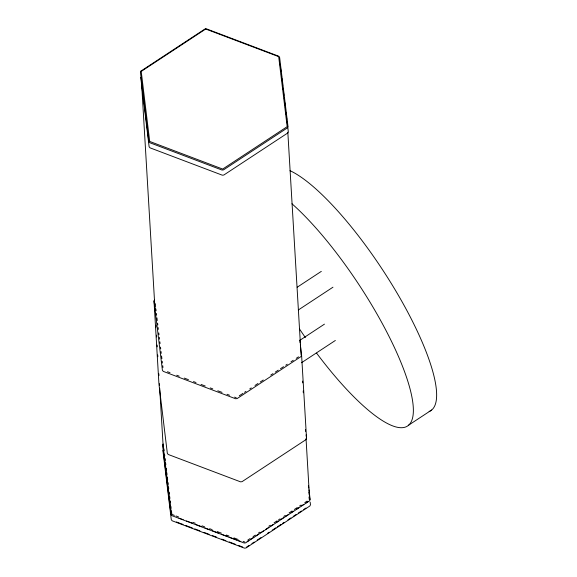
<?xml version="1.0" encoding="UTF-8"?>
<svg xmlns="http://www.w3.org/2000/svg" width="577" height="577" viewBox="0 0 577 577"><rect width="100%" height="100%" fill="white"/><g stroke="black" fill="none" stroke-linecap="round" stroke-linejoin="round"><path stroke-width="0.87" d="M300.314 344.685L301.605 355.36L306.538 438.448L305.933 439.667L242.03 481.68L240.537 481.838L168.232 454.474L167.344 453.414L158.942 384.037L154.001 300.942L154.607 299.723M163.183 443.98L162.57 445.199L170.98 514.583L171.867 515.643L244.172 543.007L245.665 542.849L309.568 500.836L310.174 499.617L308.991 489.83M301.605 355.36L300.999 356.579L237.097 398.592L235.604 398.75L163.291 371.386L162.411 370.326L154.001 300.942M297.22 287.216L321.317 271.37M298.323 309.979L332.965 287.202M299.607 340.488L324.454 324.144M239.267 395.793L243.018 393.326M244.511 392.346L246.011 391.357M249.762 388.891L251.262 387.903M255.012 385.443L258.013 383.467M260.263 381.988L263.263 380.019M270.764 375.086L273.008 373.607M275.258 372.129L278.258 370.153M280.509 368.674L283.509 366.705M285.759 365.227L287.259 364.238M291.01 361.772L293.26 360.293M296.261 358.324L298.511 356.846M301.461 362.76L335.352 340.473M408.328 425.357L431.646 410.023M247.836 540.05L250.086 538.572M253.087 536.603L255.337 535.124M258.337 533.148L259.838 532.16M268.832 526.246L270.332 525.258M274.082 522.798L277.083 520.822M278.583 519.834L280.083 518.853M283.834 516.386L285.334 515.398M289.084 512.931L292.077 510.962M294.328 509.484L297.328 507.508M299.578 506.029L301.079 505.048M304.829 502.581L307.079 501.103M247.115 541.63L248.608 540.649M250.844 539.178L253.83 537.216M256.065 535.744L258.308 534.273M260.544 532.795L263.53 530.833M265.773 529.361L268.752 527.4M270.995 525.928L273.231 524.457M276.217 522.495L278.46 521.024M280.696 519.552L283.682 517.591M285.918 516.112L288.161 514.641M291.147 512.679L293.383 511.208M296.369 509.246L298.605 507.774M301.591 505.813L303.834 504.341M306.07 502.87L308.306 501.399M246.689 546.989L248.939 545.51M251.94 543.541L254.19 542.063M257.191 540.086L260.941 537.627M267.685 533.184L269.185 532.203M272.185 530.227L275.936 527.76M277.436 526.779L281.187 524.313M282.687 523.325L284.187 522.336M287.937 519.877L290.938 517.901M293.181 516.422L296.181 514.453M298.432 512.975L301.432 510.998M303.682 509.52L305.933 508.041M167.481 371.732L169.999 372.684M176.706 375.223L179.223 376.182M184.258 378.086L188.448 379.673M193.483 381.577L196 382.529M201.034 384.433L205.232 386.02M210.259 387.924L212.776 388.876M217.81 390.78L222.008 392.367M227.035 394.271L229.552 395.231M234.587 397.135L236.267 397.769M174.377 515.355L171.859 514.403L171.427 510.861M176.05 515.989L178.567 516.942M192.826 522.344L195.343 523.296M202.058 525.835L204.568 526.787M209.602 528.691L212.12 529.643M217.154 531.547L221.352 533.134M226.379 535.038L228.896 535.99M233.93 537.894L238.128 539.488M243.155 541.392L244.836 542.027M179.021 518.132L183.197 519.711M186.537 520.973L192.379 523.188M195.718 524.45L201.561 526.664M204.9 527.926L209.076 529.506M212.408 530.768L218.257 532.982M221.59 534.244L227.439 536.451M229.105 537.086L236.62 539.928M238.287 540.562L240.789 541.507M176.403 521.947L183.118 524.486M185.635 525.438L192.343 527.977M194.86 528.929L199.894 530.833M204.085 532.42L209.119 534.331M212.473 535.6L216.671 537.187M221.705 539.091L225.895 540.678M229.249 541.947L235.12 544.169M238.481 545.438L242.672 547.025M280.126 64.198L280.451 66.867M280.667 68.641L280.992 71.31M281.316 73.979L281.641 76.647M281.857 78.429L282.175 81.097M282.391 82.879L282.716 85.547M283.04 88.216L283.257 89.99M283.581 92.659L283.906 95.328M284.223 97.996L284.439 99.778M284.764 102.446L285.088 105.115M285.305 106.889L285.629 109.558M285.954 112.226L286.271 114.895M286.488 116.677L286.812 119.345M287.029 121.127L287.353 123.795M287.678 126.464L288.32 131.801L287.714 133.02L223.811 175.033L222.325 175.192L150.013 147.827L149.126 146.767L140.723 77.383M299.773 340.235L300.098 342.904M306.113 434.892L306.538 438.448M308.45 485.38L308.774 488.048M308.969 492.304L309.294 494.972M309.51 496.754L309.835 499.422M310.159 502.091L310.484 504.76L309.871 505.979L245.968 547.991L244.482 548.15L172.17 520.786L171.29 519.726L162.88 450.341M309.005 496.963L309.33 499.624M155.227 303.668L155.552 306.329M155.877 308.991L156.093 310.758M156.41 313.419L156.627 315.193M156.951 317.855L157.269 320.509M157.593 323.17L157.809 324.945M158.134 327.599L158.343 329.373M158.776 332.922L158.992 334.696M159.31 337.35L159.526 339.125M159.851 341.786L160.067 343.553M160.493 347.102L160.709 348.876M161.033 351.53L161.243 353.304M161.567 355.966L161.892 358.627M162.209 361.281L162.425 363.056M162.75 365.717L162.966 367.491M163.37 444.384L163.587 446.158M163.911 448.812L164.12 450.587M164.553 454.135L164.77 455.902M165.087 458.564L165.303 460.338M165.628 462.999L165.844 464.766M166.27 468.315L166.486 470.089M166.811 472.743L167.02 474.518M167.344 477.179L167.669 479.833M167.994 482.495L168.203 484.269M168.527 486.93L168.744 488.697M169.169 492.246L169.386 494.02M169.71 496.674L169.926 498.449M170.244 501.11L170.46 502.884M170.893 506.426L171.102 508.2M170.489 506.498L163.118 445.675L159.699 388.17M170.705 508.287L171.138 511.864M287.829 132.227L301.071 355.035M302.615 381.094L302.723 382.89M303.206 390.975L303.314 392.771M305.5 429.605L305.608 431.401M306.034 438.592L309.661 499.682M141.394 80.008L154.737 304.62M154.845 306.416L155.054 310.008M155.963 325.284L156.071 327.08M156.555 335.165L156.655 336.961M157.139 345.046L157.247 346.842M157.723 354.927L157.831 356.73M158.848 373.795L158.956 375.598M159.432 383.683L159.54 385.479M289.993 170.669A144.38 37.015 56.7 0 1 399.147 296.636A144.38 37.015 56.7 0 1 429.144 411.502M291.962 203.775A144.38 37.015 56.7 0 1 412.382 399.623A144.38 37.015 56.7 0 1 316.607 353.153M305.363 337.574A144.38 37.015 56.7 0 1 299.391 328.803M141.026 71.021L140.413 72.24L148.823 141.625L149.71 142.685L222.015 170.049L223.508 169.89L287.411 127.878L288.017 126.659L279.607 57.274L278.727 56.214L206.415 28.85L204.922 29.009L141.026 71.021M205.708 29.023L141.214 71.425L149.703 141.444L222.679 169.068L287.173 126.666L278.684 56.64L205.708 29.023"/></g></svg>
